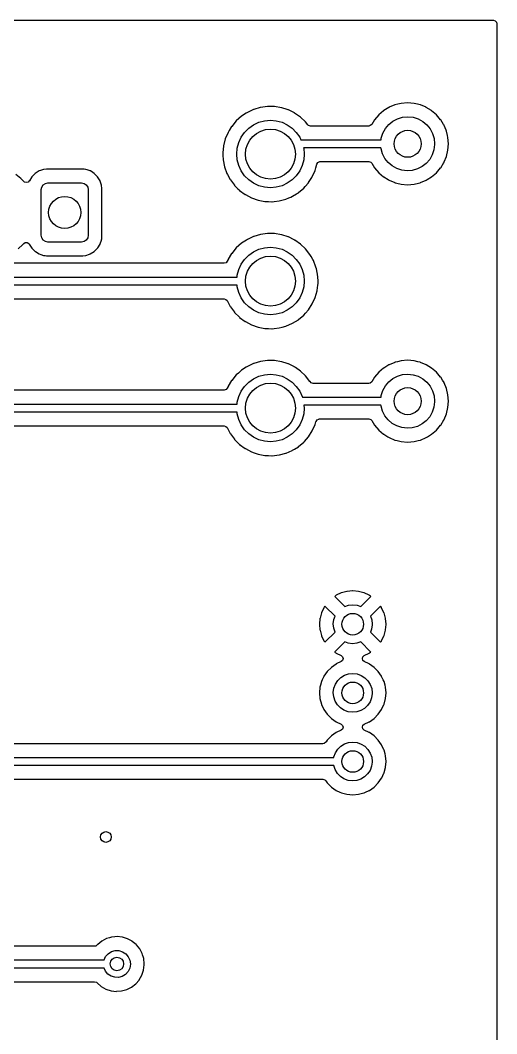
# Model space of a CAD drawing. Extents: x 51 to 243, y -135 to -54.
# Drawn here: x 225.68 to 243.33, y -91.36 to -53.85 of the extents above; entities that cross this region are included whole.
import ezdxf

# ---------------------------------------------------------------- set-up
doc = ezdxf.new("R2010")
doc.units = 0
doc.layers.add('BLACK', color=7, linetype='CONTINUOUS')

msp = doc.modelspace()

# ---------------------------------------------------------------- linework, layer by layer
at = {"layer": 'BLACK', "linetype": 'CONTINUOUS'}
for p, q in [((51.4345, -53.8485), (243.206, -53.8485)), ((243.206, -53.8485), (243.274, -53.8685)), ((243.274, -53.8685), (243.32, -53.9222)), ((243.32, -53.9222), (243.331, -53.9745)), ((243.331, -53.9745), (243.331, -135.255)), ((239.558, -56.9828), (239.348, -57.0699)), ((239.562, -56.9809), (239.558, -56.9828)), ((239.558, -56.9828), (239.558, -56.9828)), ((239.666, -56.9561), (239.562, -56.9809)), ((239.788, -56.9266), (239.666, -56.9561)), ((239.793, -56.9255), (239.788, -56.9266)), ((239.788, -56.9266), (239.788, -56.9266)), ((240.03, -56.9068), (239.793, -56.9255)), ((240.267, -56.9255), (240.03, -56.9068)), ((240.272, -56.9266), (240.267, -56.9255)), ((240.394, -56.9561), (240.272, -56.9266)), ((240.272, -56.9266), (240.272, -56.9266)), ((240.498, -56.9809), (240.394, -56.9561)), ((240.502, -56.9828), (240.498, -56.9809)), ((240.712, -57.0699), (240.502, -56.9828)), ((240.502, -56.9828), (240.502, -56.9828)), ((234.056, -57.2832), (233.88, -57.3984)), ((234.095, -57.2577), (234.056, -57.2832)), ((234.292, -57.167), (234.095, -57.2577)), ((234.328, -57.1502), (234.292, -57.167)), ((234.332, -57.1482), (234.328, -57.1502)), ((234.328, -57.1502), (234.328, -57.1502)), ((234.569, -57.0794), (234.332, -57.1482)), ((234.579, -57.0764), (234.569, -57.0794)), ((234.583, -57.0751), (234.579, -57.0764)), ((234.579, -57.0764), (234.579, -57.0764)), ((234.842, -57.0399), (234.583, -57.0751)), ((234.847, -57.0399), (234.842, -57.0399)), ((234.99, -57.0418), (234.847, -57.0399)), ((234.847, -57.0399), (234.847, -57.0399)), ((235.104, -57.0433), (234.99, -57.0418)), ((235.362, -57.0853), (235.104, -57.0433)), ((235.366, -57.0867), (235.362, -57.0853)), ((235.564, -57.1502), (235.366, -57.0867)), ((235.611, -57.165), (235.564, -57.1502)), ((235.615, -57.167), (235.611, -57.165)), ((235.841, -57.2785), (235.615, -57.167)), ((235.615, -57.167), (235.615, -57.167)), ((235.845, -57.2806), (235.841, -57.2785)), ((236.06, -57.4296), (235.845, -57.2806)), ((238.96, -57.35), (238.806, -57.5306)), ((239.141, -57.1958), (238.96, -57.35)), ((239.145, -57.1932), (239.141, -57.1958)), ((239.339, -57.0743), (239.145, -57.1932)), ((239.145, -57.1932), (239.145, -57.1932)), ((239.343, -57.0718), (239.339, -57.0743)), ((239.348, -57.0699), (239.343, -57.0718)), ((239.348, -57.0699), (239.348, -57.0699)), ((240.717, -57.0718), (240.712, -57.0699)), ((240.712, -57.0699), (240.712, -57.0699)), ((240.721, -57.0743), (240.717, -57.0718)), ((240.915, -57.1932), (240.721, -57.0743)), ((240.919, -57.1958), (240.915, -57.1932)), ((240.915, -57.1932), (240.915, -57.1932)), ((241.1, -57.35), (240.919, -57.1958)), ((241.254, -57.5306), (241.1, -57.35)), ((233.681, -57.575), (233.514, -57.776)), ((233.876, -57.401), (233.681, -57.575)), ((233.88, -57.3984), (233.876, -57.401)), ((233.88, -57.3984), (233.88, -57.3984)), ((234.147, -57.8424), (234.325, -57.7175)), ((234.325, -57.7175), (234.522, -57.6254)), ((234.522, -57.6254), (234.733, -57.569)), ((234.733, -57.569), (234.95, -57.55)), ((234.95, -57.55), (235.167, -57.569)), ((235.167, -57.569), (235.378, -57.6254)), ((235.378, -57.6254), (235.575, -57.7175)), ((235.575, -57.7175), (235.753, -57.8424)), ((236.25, -57.6086), (236.06, -57.4296)), ((236.253, -57.6123), (236.25, -57.6086)), ((236.333, -57.7135), (236.253, -57.6123)), ((236.253, -57.6123), (236.253, -57.6123)), ((236.364, -57.7415), (236.333, -57.7135)), ((236.432, -57.7615), (236.364, -57.7415)), ((238.649, -57.749), (238.594, -57.7615)), ((238.701, -57.7013), (238.649, -57.749)), ((238.803, -57.5348), (238.701, -57.7013)), ((238.806, -57.5306), (238.803, -57.5348)), ((238.803, -57.5348), (238.803, -57.5348)), ((239.205, -57.855), (239.33, -57.7055)), ((239.33, -57.7055), (239.482, -57.5832)), ((239.482, -57.5832), (239.655, -57.4928)), ((239.655, -57.4928), (239.843, -57.4377)), ((239.843, -57.4377), (240.037, -57.42)), ((240.037, -57.42), (240.231, -57.4404)), ((240.231, -57.4404), (240.418, -57.4981)), ((240.418, -57.4981), (240.589, -57.591)), ((240.589, -57.591), (240.74, -57.7154)), ((240.74, -57.7154), (240.863, -57.8666)), ((241.257, -57.5348), (241.254, -57.5306)), ((241.359, -57.7012), (241.257, -57.5348)), ((241.257, -57.5348), (241.257, -57.5348)), ((241.378, -57.733), (241.359, -57.7012)), ((241.38, -57.7376), (241.378, -57.733)), ((241.454, -57.9157), (241.38, -57.7376)), ((241.38, -57.7376), (241.38, -57.7376)), ((233.379, -57.9994), (233.278, -58.2405)), ((233.422, -57.9277), (233.379, -57.9994)), ((233.512, -57.78), (233.422, -57.9277)), ((233.514, -57.776), (233.512, -57.78)), ((233.867, -58.175), (233.992, -57.9965)), ((233.992, -57.9965), (234.147, -57.8424)), ((235.753, -57.8424), (235.908, -57.9965)), ((235.908, -57.9965), (236.033, -58.175)), ((238.594, -57.7615), (236.432, -57.7615)), ((239.052, -58.2121), (239.111, -58.0261)), ((239.111, -58.0261), (239.205, -57.855)), ((240.863, -57.8666), (240.955, -58.0389)), ((240.955, -58.0389), (241.011, -58.2258)), ((241.469, -57.9524), (241.454, -57.9157)), ((241.47, -57.9572), (241.469, -57.9524)), ((241.507, -58.1096), (241.47, -57.9572)), ((241.525, -58.1833), (241.507, -58.1096)), ((233.213, -58.4938), (233.187, -58.7538)), ((233.278, -58.2405), (233.213, -58.4938)), ((233.719, -58.5829), (233.775, -58.3725)), ((233.775, -58.3725), (233.867, -58.175)), ((236.033, -58.175), (236.077, -58.27)), ((236.077, -58.27), (239.045, -58.27)), ((239.045, -58.27), (239.052, -58.2121)), ((241.03, -58.4479), (241.005, -58.6415)), ((241.011, -58.2258), (241.03, -58.42)), ((241.03, -58.42), (241.03, -58.4479)), ((241.543, -58.42), (241.525, -58.1833)), ((241.525, -58.6567), (241.543, -58.42)), ((233.187, -58.7538), (233.187, -58.7585)), ((233.187, -58.7585), (233.191, -58.8349)), ((233.187, -58.7585), (233.187, -58.7585)), ((233.191, -58.8349), (233.2, -59.0149)), ((233.7, -58.8), (233.719, -58.5829)), ((233.719, -59.0171), (233.7, -58.8)), ((239.044, -58.57), (236.178, -58.57)), ((236.178, -58.57), (236.181, -58.5829)), ((236.181, -58.5829), (236.2, -58.8)), ((236.2, -58.8), (236.181, -59.0171)), ((239.046, -58.6005), (239.044, -58.57)), ((239.1, -58.7881), (239.046, -58.6005)), ((239.189, -58.9617), (239.1, -58.7881)), ((240.944, -58.8267), (240.847, -58.9964)), ((241.005, -58.6415), (240.944, -58.8267)), ((241.469, -58.8876), (241.525, -58.6567)), ((233.2, -59.0149), (233.251, -59.2713)), ((233.775, -59.2275), (233.719, -59.0171)), ((233.867, -59.425), (233.775, -59.2275)), ((236.125, -59.2275), (236.033, -59.425)), ((236.181, -59.0171), (236.125, -59.2275)), ((236.634, -59.3094), (236.673, -59.1703)), ((236.673, -59.1703), (236.71, -59.1102)), ((236.71, -59.1102), (236.775, -59.08)), ((236.775, -59.08), (236.794, -59.0785)), ((236.794, -59.0785), (238.594, -59.0785)), ((238.594, -59.0785), (238.662, -59.0985)), ((238.662, -59.0985), (238.701, -59.1387)), ((238.701, -59.1387), (238.803, -59.3052)), ((239.311, -59.1147), (239.189, -58.9617)), ((239.459, -59.2411), (239.311, -59.1147)), ((239.63, -59.3364), (239.459, -59.2411)), ((240.72, -59.1442), (240.566, -59.2643)), ((240.847, -58.9964), (240.72, -59.1442)), ((241.257, -59.3052), (241.376, -59.1112)), ((241.376, -59.1112), (241.378, -59.107)), ((241.378, -59.107), (241.387, -59.0868)), ((241.387, -59.0868), (241.467, -58.8922)), ((241.467, -58.8922), (241.469, -58.8876)), ((241.467, -58.8922), (241.467, -58.8922)), ((225.707, -59.6988), (225.519, -59.5592)), ((226.236, -59.5165), (226.111, -59.6417)), ((226.386, -59.4234), (226.236, -59.5165)), ((226.43, -59.4088), (226.386, -59.4234)), ((226.547, -59.3697), (226.43, -59.4088)), ((226.554, -59.3675), (226.547, -59.3697)), ((226.547, -59.3697), (226.547, -59.3697)), ((226.561, -59.3668), (226.554, -59.3675)), ((226.656, -59.3568), (226.561, -59.3668)), ((226.561, -59.3668), (226.561, -59.3668)), ((226.66, -59.3565), (226.656, -59.3568)), ((226.656, -59.3568), (226.656, -59.3568)), ((228, -59.3565), (226.66, -59.3565)), ((228.05, -59.3616), (228, -59.3565)), ((228.098, -59.3665), (228.05, -59.3616)), ((228.105, -59.3672), (228.098, -59.3665)), ((228.098, -59.3665), (228.098, -59.3665)), ((228.111, -59.3694), (228.105, -59.3672)), ((228.166, -59.3875), (228.111, -59.3694)), ((228.111, -59.3694), (228.111, -59.3694)), ((228.273, -59.4229), (228.166, -59.3875)), ((228.279, -59.4267), (228.273, -59.4229)), ((228.375, -59.4862), (228.279, -59.4267)), ((228.279, -59.4267), (228.279, -59.4267)), ((228.423, -59.5157), (228.375, -59.4862)), ((228.548, -59.6407), (228.423, -59.5157)), ((233.251, -59.2713), (233.339, -59.5173)), ((233.339, -59.5173), (233.36, -59.5568)), ((233.36, -59.5568), (233.456, -59.7355)), ((233.992, -59.6035), (233.867, -59.425)), ((234.147, -59.7576), (233.992, -59.6035)), ((235.908, -59.6035), (235.753, -59.7576)), ((236.033, -59.425), (235.908, -59.6035)), ((236.5, -59.6414), (236.607, -59.4031)), ((236.607, -59.4031), (236.634, -59.3094)), ((238.803, -59.3052), (238.803, -59.3052)), ((238.803, -59.3052), (238.806, -59.3094)), ((238.806, -59.3094), (238.96, -59.49)), ((238.96, -59.49), (239.141, -59.6442)), ((239.815, -59.3967), (239.63, -59.3364)), ((240.009, -59.4198), (239.815, -59.3967)), ((240.204, -59.4048), (240.009, -59.4198)), ((240.392, -59.3523), (240.204, -59.4048)), ((240.566, -59.2643), (240.392, -59.3523)), ((240.919, -59.6442), (241.1, -59.49)), ((241.1, -59.49), (241.254, -59.3094)), ((241.254, -59.3094), (241.257, -59.3052)), ((241.257, -59.3052), (241.257, -59.3052)), ((225.71, -59.7027), (225.707, -59.6988)), ((225.818, -59.8157), (225.71, -59.7027)), ((225.71, -59.7027), (225.71, -59.7027)), ((225.84, -59.8342), (225.818, -59.8157)), ((225.908, -59.8548), (225.84, -59.8342)), ((225.977, -59.8353), (225.908, -59.8548)), ((226.016, -59.7909), (225.977, -59.8353)), ((226.018, -59.7923), (226.016, -59.7909)), ((226.021, -59.7873), (226.018, -59.7923)), ((226.107, -59.6479), (226.021, -59.7873)), ((226.111, -59.6417), (226.107, -59.6479)), ((226.107, -59.6479), (226.107, -59.6479)), ((226.479, -60.0193), (226.533, -59.9382)), ((226.533, -59.9382), (226.614, -59.884)), ((226.614, -59.884), (226.71, -59.865)), ((226.71, -59.865), (227.95, -59.865)), ((227.95, -59.865), (228.046, -59.884)), ((228.046, -59.884), (228.127, -59.9382)), ((228.127, -59.9382), (228.181, -60.0193)), ((228.642, -59.7911), (228.548, -59.6407)), ((228.644, -59.798), (228.642, -59.7911)), ((228.694, -59.9473), (228.644, -59.798)), ((228.698, -59.9588), (228.694, -59.9473)), ((228.698, -59.9657), (228.698, -59.9588)), ((228.708, -60.0613), (228.698, -59.9657)), ((228.698, -59.9657), (228.698, -59.9657)), ((233.456, -59.7355), (233.463, -59.7475)), ((233.463, -59.7475), (233.466, -59.7512)), ((233.466, -59.7512), (233.466, -59.7512)), ((233.466, -59.7512), (233.616, -59.9532)), ((233.616, -59.9532), (233.616, -59.9532)), ((233.616, -59.9532), (233.619, -59.9569)), ((233.619, -59.9569), (233.622, -59.9602)), ((233.622, -59.9602), (233.622, -59.9602)), ((233.622, -59.9602), (233.745, -60.0822)), ((234.325, -59.8825), (234.147, -59.7576)), ((234.522, -59.9746), (234.325, -59.8825)), ((234.733, -60.031), (234.522, -59.9746)), ((235.378, -59.9746), (235.167, -60.031)), ((235.575, -59.8825), (235.378, -59.9746)), ((235.753, -59.7576), (235.575, -59.8825)), ((236.186, -60.0578), (236.236, -60.0012)), ((236.236, -60.0012), (236.355, -59.8648)), ((236.355, -59.8648), (236.358, -59.8613)), ((236.355, -59.8648), (236.355, -59.8648)), ((236.358, -59.8613), (236.362, -59.8553)), ((236.362, -59.8553), (236.483, -59.6679)), ((236.483, -59.6679), (236.5, -59.6414)), ((239.141, -59.6442), (239.145, -59.6468)), ((239.145, -59.6468), (239.145, -59.6468)), ((239.145, -59.6468), (239.309, -59.7475)), ((239.309, -59.7475), (239.343, -59.7682)), ((239.343, -59.7682), (239.348, -59.7701)), ((239.348, -59.7701), (239.348, -59.7701)), ((239.348, -59.7701), (239.558, -59.8572)), ((239.558, -59.8572), (239.562, -59.8591)), ((239.562, -59.8591), (239.628, -59.8748)), ((239.628, -59.8748), (239.788, -59.9134)), ((239.788, -59.9134), (239.788, -59.9134)), ((239.788, -59.9134), (239.793, -59.9145)), ((239.793, -59.9145), (240.03, -59.9332)), ((240.03, -59.9332), (240.267, -59.9145)), ((240.267, -59.9145), (240.272, -59.9134)), ((240.272, -59.9134), (240.432, -59.8748)), ((240.272, -59.9134), (240.272, -59.9134)), ((240.432, -59.8748), (240.498, -59.8591)), ((240.498, -59.8591), (240.502, -59.8572)), ((240.502, -59.8572), (240.712, -59.7701)), ((240.712, -59.7701), (240.717, -59.7682)), ((240.712, -59.7701), (240.712, -59.7701)), ((240.717, -59.7682), (240.751, -59.7475)), ((240.751, -59.7475), (240.915, -59.6468)), ((240.915, -59.6468), (240.919, -59.6442)), ((240.915, -59.6468), (240.915, -59.6468)), ((226.46, -60.115), (226.479, -60.0193)), ((226.46, -61.805), (226.46, -60.115)), ((228.181, -60.0193), (228.2, -60.115)), ((228.2, -60.115), (228.2, -61.805)), ((228.708, -60.0646), (228.708, -60.0613)), ((228.708, -61.8554), (228.708, -60.0646)), ((233.745, -60.0822), (233.805, -60.1409)), ((233.805, -60.1409), (233.809, -60.1437)), ((233.809, -60.1437), (233.809, -60.1437)), ((233.809, -60.1437), (234.012, -60.2927)), ((234.012, -60.2927), (234.016, -60.2955)), ((234.016, -60.2955), (234.02, -60.2977)), ((234.02, -60.2977), (234.02, -60.2977)), ((234.02, -60.2977), (234.243, -60.415)), ((234.95, -60.05), (234.733, -60.031)), ((235.167, -60.031), (234.95, -60.05)), ((235.705, -60.3897), (235.764, -60.3642)), ((235.764, -60.3642), (235.911, -60.2737)), ((235.911, -60.2737), (235.983, -60.2291)), ((235.983, -60.2291), (235.987, -60.2266)), ((235.983, -60.2291), (235.983, -60.2291)), ((235.987, -60.2266), (235.99, -60.2236)), ((235.99, -60.2236), (236.182, -60.0608)), ((235.99, -60.2236), (235.99, -60.2236)), ((236.182, -60.0608), (236.186, -60.0578)), ((236.182, -60.0608), (236.182, -60.0608)), ((234.243, -60.415), (234.243, -60.415)), ((234.243, -60.415), (234.247, -60.4172)), ((234.247, -60.4172), (234.494, -60.5033)), ((234.494, -60.5033), (234.498, -60.5042)), ((234.498, -60.5042), (234.746, -60.5512)), ((234.746, -60.5512), (234.746, -60.5512)), ((234.746, -60.5512), (234.75, -60.5521)), ((234.75, -60.5521), (234.881, -60.5572)), ((234.881, -60.5572), (235.007, -60.5622)), ((235.007, -60.5622), (235.007, -60.5622)), ((235.007, -60.5622), (235.012, -60.5624)), ((235.012, -60.5624), (235.091, -60.5537)), ((235.091, -60.5537), (235.267, -60.5344)), ((235.267, -60.5344), (235.271, -60.5339)), ((235.267, -60.5344), (235.267, -60.5344)), ((235.271, -60.5339), (235.276, -60.5327)), ((235.276, -60.5327), (235.52, -60.4685)), ((235.52, -60.4685), (235.524, -60.4674)), ((235.52, -60.4685), (235.52, -60.4685)), ((235.524, -60.4674), (235.628, -60.4225)), ((235.628, -60.4225), (235.705, -60.3897)), ((226.479, -61.9007), (226.46, -61.805)), ((228.2, -61.805), (228.181, -61.9007)), ((228.699, -61.9515), (228.707, -61.8722)), ((228.707, -61.8722), (228.708, -61.8554)), ((234.292, -61.867), (234.095, -61.9577)), ((234.328, -61.8502), (234.292, -61.867)), ((234.332, -61.8482), (234.328, -61.8502)), ((234.328, -61.8502), (234.328, -61.8502)), ((234.583, -61.7751), (234.332, -61.8482)), ((234.842, -61.7399), (234.583, -61.7751)), ((234.847, -61.7399), (234.842, -61.7399)), ((234.99, -61.7418), (234.847, -61.7399)), ((234.847, -61.7399), (234.847, -61.7399)), ((235.104, -61.7433), (234.99, -61.7418)), ((235.362, -61.7853), (235.104, -61.7433)), ((235.366, -61.7867), (235.362, -61.7853)), ((235.601, -61.862), (235.366, -61.7867)), ((235.611, -61.865), (235.601, -61.862)), ((235.615, -61.867), (235.611, -61.865)), ((235.83, -61.973), (235.615, -61.867)), ((235.615, -61.867), (235.615, -61.867)), ((225.605, -62.3028), (225.782, -62.1495)), ((225.782, -62.1495), (225.812, -62.1122)), ((225.812, -62.1122), (225.871, -62.0722)), ((225.871, -62.0722), (225.942, -62.0703)), ((225.942, -62.0703), (226.003, -62.107)), ((226.003, -62.107), (226.018, -62.1294)), ((226.018, -62.1294), (226.018, -62.1289)), ((226.018, -62.1289), (226.112, -62.2793)), ((226.533, -61.9818), (226.479, -61.9007)), ((226.614, -62.036), (226.533, -61.9818)), ((226.71, -62.055), (226.614, -62.036)), ((227.95, -62.055), (226.71, -62.055)), ((228.046, -62.036), (227.95, -62.055)), ((228.127, -61.9818), (228.046, -62.036)), ((228.181, -61.9007), (228.127, -61.9818)), ((228.553, -62.2719), (228.638, -62.134)), ((228.638, -62.134), (228.642, -62.1277)), ((228.638, -62.134), (228.638, -62.134)), ((228.642, -62.1277), (228.689, -61.9854)), ((228.689, -61.9854), (228.696, -61.9664)), ((228.696, -61.9664), (228.698, -61.9599)), ((228.696, -61.9664), (228.696, -61.9664)), ((228.698, -61.9599), (228.699, -61.9515)), ((233.876, -62.101), (233.681, -62.275)), ((233.88, -62.0984), (233.876, -62.101)), ((234.059, -61.9812), (233.88, -62.0984)), ((233.88, -62.0984), (233.88, -62.0984)), ((234.095, -61.9577), (234.059, -61.9812)), ((234.733, -62.269), (234.95, -62.25)), ((234.95, -62.25), (235.167, -62.269)), ((235.845, -61.9806), (235.83, -61.973)), ((235.849, -61.9832), (235.845, -61.9806)), ((235.857, -61.9886), (235.849, -61.9832)), ((235.849, -61.9832), (235.849, -61.9832)), ((236.06, -62.1296), (235.857, -61.9886)), ((236.25, -62.3086), (236.06, -62.1296)), ((226.112, -62.2793), (226.117, -62.2845)), ((226.117, -62.2845), (226.151, -62.3189)), ((226.151, -62.3189), (226.237, -62.4043)), ((226.237, -62.4043), (226.243, -62.4081)), ((226.243, -62.4081), (226.243, -62.4081)), ((226.243, -62.4081), (226.38, -62.4927)), ((226.38, -62.4927), (226.387, -62.4971)), ((226.387, -62.4971), (226.45, -62.518)), ((226.45, -62.518), (226.549, -62.5506)), ((226.549, -62.5506), (226.549, -62.5506)), ((226.549, -62.5506), (226.555, -62.5528)), ((226.555, -62.5528), (226.562, -62.5535)), ((226.562, -62.5535), (226.562, -62.5535)), ((226.562, -62.5535), (226.605, -62.5579)), ((226.605, -62.5579), (226.66, -62.5635)), ((226.66, -62.5635), (228, -62.5635)), ((228, -62.5635), (228.004, -62.5632)), ((228.004, -62.5632), (228.099, -62.5532)), ((228.004, -62.5632), (228.004, -62.5632)), ((228.099, -62.5532), (228.106, -62.5525)), ((228.099, -62.5532), (228.099, -62.5532)), ((228.106, -62.5525), (228.113, -62.5503)), ((228.113, -62.5503), (228.245, -62.5063)), ((228.113, -62.5503), (228.113, -62.5503)), ((228.245, -62.5063), (228.274, -62.4965)), ((228.274, -62.4965), (228.424, -62.4035)), ((228.424, -62.4035), (228.549, -62.2783)), ((228.549, -62.2783), (228.553, -62.2719)), ((233.512, -62.48), (233.382, -62.6934)), ((233.514, -62.476), (233.512, -62.48)), ((233.681, -62.275), (233.514, -62.476)), ((233.992, -62.6965), (234.147, -62.5424)), ((234.147, -62.5424), (234.325, -62.4175)), ((234.325, -62.4175), (234.522, -62.3254)), ((234.522, -62.3254), (234.733, -62.269)), ((235.167, -62.269), (235.378, -62.3254)), ((235.378, -62.3254), (235.575, -62.4175)), ((235.575, -62.4175), (235.753, -62.5424)), ((235.753, -62.5424), (235.908, -62.6965)), ((236.412, -62.5139), (236.25, -62.3086)), ((236.453, -62.5862), (236.412, -62.5139)), ((236.517, -62.6973), (236.453, -62.5862)), ((233.235, -62.8415), (219.284, -62.8415)), ((233.307, -62.8193), (233.235, -62.8415)), ((233.352, -62.7642), (233.307, -62.8193)), ((233.379, -62.6994), (233.352, -62.7642)), ((233.382, -62.6934), (233.379, -62.6994)), ((233.775, -63.0725), (233.867, -62.875)), ((233.867, -62.875), (233.992, -62.6965)), ((235.908, -62.6965), (236.033, -62.875)), ((236.033, -62.875), (236.125, -63.0725)), ((236.542, -62.7408), (236.517, -62.6973)), ((236.543, -62.7452), (236.542, -62.7408)), ((236.635, -62.9801), (236.543, -62.7452)), ((236.543, -62.7452), (236.543, -62.7452)), ((236.636, -62.9844), (236.635, -62.9801)), ((236.651, -63.0484), (236.636, -62.9844)), ((219.202, -63.35), (233.713, -63.35)), ((233.713, -63.35), (233.719, -63.2829)), ((233.719, -63.2829), (233.775, -63.0725)), ((236.125, -63.0725), (236.181, -63.2829)), ((236.181, -63.2829), (236.2, -63.5)), ((236.68, -63.1778), (236.651, -63.0484)), ((236.694, -63.2393), (236.68, -63.1778)), ((236.694, -63.244), (236.694, -63.2393)), ((236.712, -63.4845), (236.694, -63.244)), ((236.694, -63.244), (236.694, -63.244)), ((233.713, -63.65), (219.264, -63.65)), ((233.719, -63.7171), (233.713, -63.65)), ((233.775, -63.9275), (233.719, -63.7171)), ((236.181, -63.7171), (236.125, -63.9275)), ((236.2, -63.5), (236.181, -63.7171)), ((236.678, -63.8516), (236.703, -63.6569)), ((236.703, -63.6569), (236.711, -63.5954)), ((236.711, -63.5923), (236.713, -63.5)), ((236.711, -63.5954), (236.711, -63.5923)), ((236.711, -63.5954), (236.711, -63.5954)), ((236.713, -63.5), (236.712, -63.4845)), ((233.867, -64.125), (233.775, -63.9275)), ((233.992, -64.3035), (233.867, -64.125)), ((236.033, -64.125), (235.908, -64.3035)), ((236.125, -63.9275), (236.033, -64.125)), ((236.5, -64.3414), (236.607, -64.1031)), ((236.607, -64.1031), (236.64, -63.987)), ((236.64, -63.987), (236.677, -63.8561)), ((236.677, -63.8561), (236.678, -63.8516)), ((236.677, -63.8561), (236.677, -63.8561)), ((219.527, -64.1585), (233.232, -64.1585)), ((233.232, -64.1585), (233.3, -64.1785)), ((233.3, -64.1785), (233.343, -64.2249)), ((233.343, -64.2249), (233.406, -64.3414)), ((233.406, -64.3414), (233.463, -64.4475)), ((233.463, -64.4475), (233.466, -64.4512)), ((233.466, -64.4512), (233.466, -64.4512)), ((233.466, -64.4512), (233.616, -64.6532)), ((234.147, -64.4576), (233.992, -64.3035)), ((234.325, -64.5825), (234.147, -64.4576)), ((235.753, -64.4576), (235.575, -64.5825)), ((235.908, -64.3035), (235.753, -64.4576)), ((236.358, -64.5613), (236.5, -64.3414)), ((233.616, -64.6532), (233.616, -64.6532)), ((233.616, -64.6532), (233.619, -64.6569)), ((233.619, -64.6569), (233.622, -64.6602)), ((233.622, -64.6602), (233.622, -64.6602)), ((233.622, -64.6602), (233.801, -64.8374)), ((233.801, -64.8374), (233.805, -64.8409)), ((233.805, -64.8409), (233.809, -64.8437)), ((233.809, -64.8437), (233.809, -64.8437)), ((233.809, -64.8437), (234.012, -64.9927)), ((234.522, -64.6746), (234.325, -64.5825)), ((234.733, -64.731), (234.522, -64.6746)), ((234.95, -64.75), (234.733, -64.731)), ((235.167, -64.731), (234.95, -64.75)), ((235.378, -64.6746), (235.167, -64.731)), ((235.575, -64.5825), (235.378, -64.6746)), ((235.99, -64.9236), (236.182, -64.7608)), ((236.182, -64.7608), (236.186, -64.7578)), ((236.182, -64.7608), (236.182, -64.7608)), ((236.186, -64.7578), (236.245, -64.691)), ((236.245, -64.691), (236.355, -64.5648)), ((236.355, -64.5648), (236.358, -64.5613)), ((236.355, -64.5648), (236.355, -64.5648)), ((234.012, -64.9927), (234.016, -64.9955)), ((234.016, -64.9955), (234.02, -64.9977)), ((234.02, -64.9977), (234.02, -64.9977)), ((234.02, -64.9977), (234.243, -65.115)), ((234.243, -65.115), (234.243, -65.115)), ((234.243, -65.115), (234.247, -65.1172)), ((234.247, -65.1172), (234.494, -65.2033)), ((234.494, -65.2033), (234.498, -65.2042)), ((234.498, -65.2042), (234.746, -65.2512)), ((234.746, -65.2512), (234.746, -65.2512)), ((234.746, -65.2512), (234.75, -65.2521)), ((234.75, -65.2521), (234.881, -65.2572)), ((234.881, -65.2572), (235.007, -65.2622)), ((235.012, -65.2624), (235.091, -65.2537)), ((235.091, -65.2537), (235.267, -65.2344)), ((235.267, -65.2344), (235.271, -65.2339)), ((235.267, -65.2344), (235.267, -65.2344)), ((235.271, -65.2339), (235.384, -65.2042)), ((235.384, -65.2042), (235.52, -65.1685)), ((235.52, -65.1685), (235.524, -65.1674)), ((235.52, -65.1685), (235.52, -65.1685)), ((235.524, -65.1674), (235.764, -65.0642)), ((235.764, -65.0642), (235.771, -65.0598)), ((235.771, -65.0598), (235.983, -64.9291)), ((235.983, -64.9291), (235.987, -64.9266)), ((235.983, -64.9291), (235.983, -64.9291)), ((235.987, -64.9266), (235.99, -64.9236)), ((235.99, -64.9236), (235.99, -64.9236)), ((235.007, -65.2622), (235.007, -65.2622)), ((235.007, -65.2622), (235.012, -65.2624)), ((234.056, -66.6832), (233.88, -66.7984)), ((234.095, -66.6577), (234.056, -66.6832)), ((234.292, -66.567), (234.095, -66.6577)), ((234.328, -66.5502), (234.292, -66.567)), ((234.332, -66.5482), (234.328, -66.5502)), ((234.328, -66.5502), (234.328, -66.5502)), ((234.583, -66.4751), (234.332, -66.5482)), ((234.842, -66.4399), (234.583, -66.4751)), ((234.847, -66.4399), (234.842, -66.4399)), ((234.99, -66.4418), (234.847, -66.4399)), ((234.847, -66.4399), (234.847, -66.4399)), ((235.104, -66.4433), (234.99, -66.4418)), ((235.362, -66.4853), (235.104, -66.4433)), ((235.366, -66.4867), (235.362, -66.4853)), ((235.564, -66.5502), (235.366, -66.4867)), ((235.611, -66.565), (235.564, -66.5502)), ((235.615, -66.567), (235.611, -66.565)), ((235.841, -66.6785), (235.615, -66.567)), ((235.615, -66.567), (235.615, -66.567)), ((235.845, -66.6806), (235.841, -66.6785)), ((235.849, -66.6832), (235.845, -66.6806)), ((235.879, -66.7042), (235.849, -66.6832)), ((235.849, -66.6832), (235.849, -66.6832)), ((236.06, -66.8296), (235.879, -66.7042)), ((239.141, -66.7208), (238.96, -66.875)), ((239.145, -66.7182), (239.141, -66.7208)), ((239.339, -66.5993), (239.145, -66.7182)), ((239.145, -66.7182), (239.145, -66.7182)), ((239.343, -66.5968), (239.339, -66.5993)), ((239.348, -66.5949), (239.343, -66.5968)), ((239.558, -66.5078), (239.348, -66.5949)), ((239.348, -66.5949), (239.348, -66.5949)), ((239.562, -66.5059), (239.558, -66.5078)), ((239.558, -66.5078), (239.558, -66.5078)), ((239.651, -66.4845), (239.562, -66.5059)), ((239.788, -66.4516), (239.651, -66.4845)), ((239.793, -66.4505), (239.788, -66.4516)), ((239.788, -66.4516), (239.788, -66.4516)), ((240.03, -66.4318), (239.793, -66.4505)), ((240.267, -66.4505), (240.03, -66.4318)), ((240.272, -66.4516), (240.267, -66.4505)), ((240.409, -66.4845), (240.272, -66.4516)), ((240.272, -66.4516), (240.272, -66.4516)), ((240.498, -66.5059), (240.409, -66.4845)), ((240.502, -66.5078), (240.498, -66.5059)), ((240.712, -66.5949), (240.502, -66.5078)), ((240.502, -66.5078), (240.502, -66.5078)), ((240.717, -66.5968), (240.712, -66.5949)), ((240.712, -66.5949), (240.712, -66.5949)), ((240.721, -66.5993), (240.717, -66.5968)), ((240.915, -66.7182), (240.721, -66.5993)), ((240.919, -66.7208), (240.915, -66.7182)), ((240.915, -66.7182), (240.915, -66.7182)), ((241.1, -66.875), (240.919, -66.7208)), ((233.681, -66.975), (233.514, -67.176)), ((233.686, -66.9708), (233.681, -66.975)), ((233.763, -66.9026), (233.686, -66.9708)), ((233.876, -66.801), (233.763, -66.9026)), ((233.88, -66.7984), (233.876, -66.801)), ((233.88, -66.7984), (233.88, -66.7984)), ((234.147, -67.2424), (234.325, -67.1175)), ((234.325, -67.1175), (234.522, -67.0254)), ((234.522, -67.0254), (234.733, -66.969)), ((234.733, -66.969), (234.95, -66.95)), ((234.95, -66.95), (235.167, -66.969)), ((235.167, -66.969), (235.378, -67.0254)), ((235.378, -67.0254), (235.575, -67.1175)), ((235.575, -67.1175), (235.753, -67.2424)), ((236.25, -67.0086), (236.06, -66.8296)), ((236.412, -67.2139), (236.25, -67.0086)), ((238.803, -67.0598), (238.701, -67.2263)), ((238.806, -67.0556), (238.803, -67.0598)), ((238.803, -67.0598), (238.803, -67.0598)), ((238.96, -66.875), (238.806, -67.0556)), ((239.33, -67.2305), (239.482, -67.1082)), ((239.482, -67.1082), (239.655, -67.0178)), ((239.655, -67.0178), (239.843, -66.9627)), ((239.843, -66.9627), (240.037, -66.945)), ((240.037, -66.945), (240.231, -66.9654)), ((240.231, -66.9654), (240.418, -67.0231)), ((240.418, -67.0231), (240.589, -67.116)), ((240.589, -67.116), (240.74, -67.2404)), ((241.254, -67.0556), (241.1, -66.875)), ((241.257, -67.0598), (241.254, -67.0556)), ((241.326, -67.1724), (241.257, -67.0598)), ((241.257, -67.0598), (241.257, -67.0598)), ((233.352, -67.4642), (233.307, -67.5193)), ((233.379, -67.3994), (233.352, -67.4642)), ((233.384, -67.3901), (233.379, -67.3994)), ((233.512, -67.18), (233.384, -67.3901)), ((233.514, -67.176), (233.512, -67.18)), ((233.867, -67.575), (233.992, -67.3965)), ((233.992, -67.3965), (234.147, -67.2424)), ((235.753, -67.2424), (235.908, -67.3965)), ((235.908, -67.3965), (236.033, -67.575)), ((236.414, -67.218), (236.412, -67.2139)), ((236.417, -67.223), (236.414, -67.218)), ((236.414, -67.218), (236.414, -67.218)), ((236.458, -67.2665), (236.417, -67.223)), ((236.527, -67.2865), (236.458, -67.2665)), ((238.594, -67.2865), (236.527, -67.2865)), ((238.649, -67.274), (238.594, -67.2865)), ((238.701, -67.2263), (238.649, -67.274)), ((239.111, -67.5511), (239.205, -67.38)), ((239.205, -67.38), (239.33, -67.2305)), ((240.74, -67.2404), (240.863, -67.3916)), ((240.863, -67.3916), (240.955, -67.5639)), ((241.378, -67.258), (241.326, -67.1724)), ((241.38, -67.2626), (241.378, -67.258)), ((241.467, -67.4728), (241.38, -67.2626)), ((241.38, -67.2626), (241.38, -67.2626)), ((241.469, -67.4774), (241.467, -67.4728)), ((241.525, -67.7083), (241.469, -67.4774)), ((233.235, -67.5415), (216.186, -67.5415)), ((233.307, -67.5193), (233.235, -67.5415)), ((233.719, -67.9829), (233.775, -67.7725)), ((233.775, -67.7725), (233.867, -67.575)), ((236.033, -67.575), (236.125, -67.7725)), ((236.125, -67.7725), (236.131, -67.795)), ((236.131, -67.795), (239.045, -67.795)), ((239.045, -67.795), (239.052, -67.7371)), ((239.052, -67.7371), (239.111, -67.5511)), ((240.955, -67.5639), (241.011, -67.7508)), ((241.011, -67.7508), (241.03, -67.945)), ((241.543, -67.945), (241.525, -67.7083)), ((215.772, -68.05), (233.713, -68.05)), ((233.713, -68.05), (233.719, -67.9829)), ((236.2, -68.2), (236.181, -68.4171)), ((239.044, -68.095), (236.191, -68.095)), ((236.191, -68.095), (236.2, -68.2)), ((239.046, -68.1255), (239.044, -68.095)), ((239.1, -68.3131), (239.046, -68.1255)), ((241.005, -68.1665), (240.944, -68.3517)), ((241.03, -67.9729), (241.005, -68.1665)), ((241.03, -67.945), (241.03, -67.9729)), ((241.469, -68.4126), (241.525, -68.1817)), ((241.525, -68.1817), (241.543, -67.945)), ((233.713, -68.35), (215.834, -68.35)), ((233.719, -68.4171), (233.713, -68.35)), ((233.775, -68.6275), (233.719, -68.4171)), ((233.867, -68.825), (233.775, -68.6275)), ((236.125, -68.6275), (236.033, -68.825)), ((236.181, -68.4171), (236.125, -68.6275)), ((236.637, -68.6953), (236.675, -68.6352)), ((236.675, -68.6352), (236.739, -68.605)), ((236.739, -68.605), (236.759, -68.6035)), ((236.759, -68.6035), (238.594, -68.6035)), ((238.594, -68.6035), (238.662, -68.6235)), ((238.662, -68.6235), (238.701, -68.6637)), ((239.189, -68.4867), (239.1, -68.3131)), ((239.311, -68.6397), (239.189, -68.4867)), ((240.847, -68.5214), (240.72, -68.6692)), ((240.944, -68.3517), (240.847, -68.5214)), ((241.257, -68.8302), (241.376, -68.6362)), ((241.376, -68.6362), (241.378, -68.632)), ((241.378, -68.632), (241.382, -68.6241)), ((241.382, -68.6241), (241.467, -68.4172)), ((241.467, -68.4172), (241.469, -68.4126)), ((241.467, -68.4172), (241.467, -68.4172)), ((216.097, -68.8585), (233.232, -68.8585)), ((233.232, -68.8585), (233.3, -68.8785)), ((233.3, -68.8785), (233.343, -68.9249)), ((233.343, -68.9249), (233.446, -69.1169)), ((233.992, -69.0035), (233.867, -68.825)), ((234.147, -69.1576), (233.992, -69.0035)), ((235.908, -69.0035), (235.753, -69.1576)), ((236.033, -68.825), (235.908, -69.0035)), ((236.5, -69.0414), (236.607, -68.8031)), ((236.607, -68.8031), (236.634, -68.7094)), ((236.634, -68.7094), (236.637, -68.6953)), ((238.701, -68.6637), (238.803, -68.8302)), ((238.803, -68.8302), (238.803, -68.8302)), ((238.803, -68.8302), (238.806, -68.8344)), ((238.806, -68.8344), (238.96, -69.015)), ((239.459, -68.7661), (239.311, -68.6397)), ((239.63, -68.8614), (239.459, -68.7661)), ((239.815, -68.9217), (239.63, -68.8614)), ((240.009, -68.9448), (239.815, -68.9217)), ((240.204, -68.9298), (240.009, -68.9448)), ((240.392, -68.8773), (240.204, -68.9298)), ((240.566, -68.7893), (240.392, -68.8773)), ((240.72, -68.6692), (240.566, -68.7893)), ((241.1, -69.015), (241.254, -68.8344)), ((241.254, -68.8344), (241.257, -68.8302)), ((241.257, -68.8302), (241.257, -68.8302)), ((233.446, -69.1169), (233.463, -69.1475)), ((233.463, -69.1475), (233.466, -69.1512)), ((233.466, -69.1512), (233.466, -69.1512)), ((233.466, -69.1512), (233.616, -69.3532)), ((233.616, -69.3532), (233.616, -69.3532)), ((233.616, -69.3532), (233.619, -69.3569)), ((233.619, -69.3569), (233.622, -69.3602)), ((233.622, -69.3602), (233.622, -69.3602)), ((233.622, -69.3602), (233.795, -69.5312)), ((234.325, -69.2825), (234.147, -69.1576)), ((234.522, -69.3746), (234.325, -69.2825)), ((234.733, -69.431), (234.522, -69.3746)), ((235.378, -69.3746), (235.167, -69.431)), ((235.575, -69.2825), (235.378, -69.3746)), ((235.753, -69.1576), (235.575, -69.2825)), ((236.207, -69.4341), (236.355, -69.2648)), ((236.355, -69.2648), (236.358, -69.2613)), ((236.355, -69.2648), (236.355, -69.2648)), ((236.358, -69.2613), (236.5, -69.0414)), ((238.96, -69.015), (239.141, -69.1692)), ((239.141, -69.1692), (239.145, -69.1718)), ((239.145, -69.1718), (239.145, -69.1718)), ((239.145, -69.1718), (239.293, -69.2627)), ((239.293, -69.2627), (239.343, -69.2932)), ((239.343, -69.2932), (239.348, -69.2951)), ((239.348, -69.2951), (239.348, -69.2951)), ((239.348, -69.2951), (239.558, -69.3822)), ((239.558, -69.3822), (239.562, -69.3841)), ((239.562, -69.3841), (239.643, -69.4034)), ((240.417, -69.4034), (240.498, -69.3841)), ((240.498, -69.3841), (240.502, -69.3822)), ((240.502, -69.3822), (240.712, -69.2951)), ((240.712, -69.2951), (240.717, -69.2932)), ((240.712, -69.2951), (240.712, -69.2951)), ((240.717, -69.2932), (240.767, -69.2627)), ((240.767, -69.2627), (240.915, -69.1718)), ((240.915, -69.1718), (240.919, -69.1692)), ((240.915, -69.1718), (240.915, -69.1718)), ((240.919, -69.1692), (241.1, -69.015)), ((233.795, -69.5312), (233.805, -69.5409)), ((233.805, -69.5409), (233.809, -69.5437)), ((233.809, -69.5437), (233.809, -69.5437)), ((233.809, -69.5437), (234.012, -69.6927)), ((234.012, -69.6927), (234.016, -69.6955)), ((234.016, -69.6955), (234.02, -69.6977)), ((234.02, -69.6977), (234.02, -69.6977)), ((234.02, -69.6977), (234.243, -69.815)), ((234.95, -69.45), (234.733, -69.431)), ((235.167, -69.431), (234.95, -69.45)), ((235.764, -69.7642), (235.839, -69.7179)), ((235.839, -69.7179), (235.983, -69.6291)), ((235.983, -69.6291), (235.987, -69.6266)), ((235.983, -69.6291), (235.983, -69.6291)), ((235.987, -69.6266), (235.99, -69.6236)), ((235.99, -69.6236), (236.182, -69.4608)), ((235.99, -69.6236), (235.99, -69.6236)), ((236.182, -69.4608), (236.186, -69.4578)), ((236.182, -69.4608), (236.182, -69.4608)), ((236.186, -69.4578), (236.207, -69.4341)), ((239.643, -69.4034), (239.788, -69.4384)), ((239.788, -69.4384), (239.788, -69.4384)), ((239.788, -69.4384), (239.793, -69.4395)), ((239.793, -69.4395), (240.03, -69.4582)), ((240.03, -69.4582), (240.267, -69.4395)), ((240.267, -69.4395), (240.272, -69.4384)), ((240.272, -69.4384), (240.417, -69.4034)), ((240.272, -69.4384), (240.272, -69.4384)), ((234.243, -69.815), (234.243, -69.815)), ((234.243, -69.815), (234.247, -69.8172)), ((234.247, -69.8172), (234.345, -69.8513)), ((234.345, -69.8513), (234.455, -69.89)), ((234.455, -69.89), (234.494, -69.9033)), ((234.494, -69.9033), (234.498, -69.9042)), ((234.498, -69.9042), (234.746, -69.9512)), ((234.746, -69.9512), (234.746, -69.9512)), ((234.746, -69.9512), (234.75, -69.9521)), ((234.75, -69.9521), (234.881, -69.9572)), ((234.881, -69.9572), (235.007, -69.9622)), ((235.007, -69.9622), (235.007, -69.9622)), ((235.007, -69.9622), (235.012, -69.9624)), ((235.012, -69.9624), (235.094, -69.9534)), ((235.094, -69.9534), (235.267, -69.9344)), ((235.267, -69.9344), (235.271, -69.9339)), ((235.267, -69.9344), (235.267, -69.9344)), ((235.271, -69.9339), (235.28, -69.9315)), ((235.28, -69.9315), (235.52, -69.8685)), ((235.52, -69.8685), (235.524, -69.8674)), ((235.52, -69.8685), (235.52, -69.8685)), ((235.524, -69.8674), (235.531, -69.8643)), ((235.531, -69.8643), (235.76, -69.766)), ((235.76, -69.766), (235.764, -69.7642)), ((237.779, -74.9875), (237.582, -75.0402)), ((237.789, -74.9856), (237.779, -74.9875)), ((237.993, -74.9678), (237.789, -74.9856)), ((238.003, -74.9678), (237.993, -74.9678)), ((238.207, -74.9856), (238.003, -74.9678)), ((238.217, -74.9875), (238.207, -74.9856)), ((238.414, -75.0402), (238.217, -74.9875)), ((237.342, -75.1599), (237.334, -75.1704)), ((237.334, -75.1704), (237.341, -75.1839)), ((237.341, -75.1839), (237.702, -75.5449)), ((237.377, -75.1356), (237.342, -75.1599)), ((237.387, -75.1301), (237.377, -75.1356)), ((237.571, -75.044), (237.387, -75.1301)), ((237.582, -75.0402), (237.571, -75.044)), ((238.293, -75.5456), (238.656, -75.1831)), ((238.425, -75.044), (238.414, -75.0402)), ((238.609, -75.1301), (238.425, -75.044)), ((238.619, -75.1356), (238.609, -75.1301)), ((238.653, -75.1594), (238.619, -75.1356)), ((238.662, -75.1714), (238.653, -75.1594)), ((238.656, -75.1831), (238.662, -75.1714)), ((236.928, -75.5886), (236.842, -75.7734)), ((236.934, -75.5791), (236.928, -75.5886)), ((236.957, -75.5452), (236.934, -75.5791)), ((236.969, -75.5359), (236.957, -75.5452)), ((236.981, -75.5424), (236.969, -75.5359)), ((237.344, -75.9051), (236.981, -75.5424)), ((237.702, -75.5449), (237.843, -75.4968)), ((237.843, -75.4968), (238.003, -75.48)), ((238.003, -75.48), (238.162, -75.499)), ((238.162, -75.499), (238.293, -75.5456)), ((239.014, -75.5431), (238.653, -75.9045)), ((239.028, -75.536), (239.014, -75.5431)), ((239.038, -75.5444), (239.028, -75.536)), ((239.062, -75.5791), (239.038, -75.5444)), ((239.068, -75.5886), (239.062, -75.5791)), ((239.154, -75.7734), (239.068, -75.5886)), ((236.784, -75.9914), (236.766, -76.1945)), ((236.785, -75.9806), (236.784, -75.9914)), ((236.838, -75.7837), (236.785, -75.9806)), ((236.842, -75.7734), (236.838, -75.7837)), ((237.278, -76.1899), (237.298, -76.0307)), ((237.298, -76.0307), (237.344, -75.9051)), ((238.653, -75.9045), (238.7, -76.0405)), ((238.7, -76.0405), (238.718, -76.2)), ((239.158, -75.7837), (239.154, -75.7734)), ((239.211, -75.9806), (239.158, -75.7837)), ((239.212, -75.9914), (239.211, -75.9806)), ((239.23, -76.1945), (239.212, -75.9914)), ((236.766, -76.1945), (236.766, -76.2055)), ((236.766, -76.2055), (236.784, -76.4086)), ((236.784, -76.4086), (236.785, -76.4194)), ((236.785, -76.4194), (236.838, -76.6163)), ((236.982, -76.8569), (237.342, -76.4963)), ((237.294, -76.3497), (237.278, -76.1899)), ((237.342, -76.4963), (237.294, -76.3497)), ((238.695, -76.3791), (238.652, -76.4944)), ((238.652, -76.4944), (239.015, -76.8576)), ((238.718, -76.2201), (238.695, -76.3791)), ((238.718, -76.2), (238.718, -76.2201)), ((239.158, -76.6163), (239.211, -76.4194)), ((239.211, -76.4194), (239.212, -76.4086)), ((239.212, -76.4086), (239.23, -76.2055)), ((239.23, -76.2055), (239.23, -76.1945)), ((236.838, -76.6163), (236.842, -76.6266)), ((236.842, -76.6266), (236.928, -76.8114)), ((236.928, -76.8114), (236.934, -76.8208)), ((236.934, -76.8208), (236.958, -76.8556)), ((236.958, -76.8556), (236.968, -76.864)), ((236.968, -76.864), (236.982, -76.8569)), ((237.703, -76.8538), (237.34, -77.2169)), ((237.824, -76.8986), (237.703, -76.8538)), ((238.295, -76.8559), (238.143, -76.9053)), ((238.655, -77.2161), (238.295, -76.8559)), ((239.015, -76.8576), (239.027, -76.8641)), ((239.027, -76.8641), (239.039, -76.8548)), ((239.039, -76.8548), (239.062, -76.8208)), ((239.062, -76.8208), (239.068, -76.8114)), ((239.068, -76.8114), (239.154, -76.6266)), ((239.154, -76.6266), (239.158, -76.6163)), ((237.34, -77.2169), (237.334, -77.2286)), ((237.334, -77.2286), (237.343, -77.2406)), ((237.343, -77.2406), (237.377, -77.2644)), ((237.983, -76.9198), (237.824, -76.8986)), ((238.143, -76.9053), (237.983, -76.9198)), ((238.619, -77.2644), (238.654, -77.2401)), ((238.654, -77.2401), (238.662, -77.2296)), ((238.662, -77.2296), (238.655, -77.2161)), ((237.377, -77.2644), (237.387, -77.2699)), ((237.57, -77.5839), (237.386, -77.6697)), ((237.387, -77.2699), (237.57, -77.3555)), ((237.57, -77.3555), (237.624, -77.4024)), ((237.623, -77.5387), (237.57, -77.5839)), ((237.643, -77.4707), (237.623, -77.5387)), ((237.624, -77.4024), (237.643, -77.4707)), ((238.353, -77.4687), (238.373, -77.4008)), ((238.372, -77.537), (238.353, -77.4687)), ((238.426, -77.5839), (238.372, -77.537)), ((238.373, -77.4008), (238.426, -77.3555)), ((238.426, -77.3555), (238.609, -77.2699)), ((238.61, -77.6697), (238.426, -77.5839)), ((238.609, -77.2699), (238.619, -77.2644)), ((237.053, -77.9473), (236.93, -78.1234)), ((237.205, -77.7953), (237.053, -77.9473)), ((237.381, -77.672), (237.205, -77.7953)), ((237.386, -77.6697), (237.381, -77.672)), ((237.386, -77.6697), (237.386, -77.6697)), ((238.615, -77.672), (238.61, -77.6697)), ((238.61, -77.6697), (238.61, -77.6697)), ((238.791, -77.7953), (238.615, -77.672)), ((238.943, -77.9473), (238.791, -77.7953)), ((239.066, -78.1234), (238.943, -77.9473)), ((236.838, -78.3235), (236.802, -78.4569)), ((236.839, -78.3182), (236.838, -78.3235)), ((236.838, -78.3235), (236.838, -78.3235)), ((236.869, -78.2552), (236.839, -78.3182)), ((236.928, -78.1284), (236.869, -78.2552)), ((236.93, -78.1234), (236.928, -78.1284)), ((236.928, -78.1284), (236.928, -78.1284)), ((237.353, -78.4199), (237.44, -78.2849)), ((237.44, -78.2849), (237.555, -78.1726)), ((237.555, -78.1726), (237.691, -78.0885)), ((237.691, -78.0885), (237.843, -78.0368)), ((237.843, -78.0368), (238.003, -78.02)), ((238.003, -78.02), (238.162, -78.039)), ((238.162, -78.039), (238.314, -78.0929)), ((238.314, -78.0929), (238.449, -78.1789)), ((238.449, -78.1789), (238.562, -78.2928)), ((238.562, -78.2928), (238.647, -78.4289)), ((239.068, -78.1284), (239.066, -78.1234)), ((239.127, -78.2552), (239.068, -78.1284)), ((239.068, -78.1284), (239.068, -78.1284)), ((239.157, -78.3182), (239.127, -78.2552)), ((239.158, -78.3235), (239.157, -78.3182)), ((239.194, -78.4569), (239.158, -78.3235)), ((239.158, -78.3235), (239.158, -78.3235)), ((236.784, -78.5259), (236.765, -78.74)), ((236.765, -78.74), (236.784, -78.9541)), ((236.802, -78.4569), (236.784, -78.5259)), ((237.278, -78.7299), (237.298, -78.5707)), ((237.294, -78.8897), (237.278, -78.7299)), ((237.298, -78.5707), (237.353, -78.4199)), ((238.647, -78.4289), (238.7, -78.5805)), ((238.718, -78.7601), (238.695, -78.9191)), ((238.7, -78.5805), (238.718, -78.74)), ((238.718, -78.74), (238.718, -78.7601)), ((239.212, -78.5259), (239.194, -78.4569)), ((239.231, -78.74), (239.212, -78.5259)), ((239.212, -78.9541), (239.231, -78.74)), ((236.784, -78.9541), (236.839, -79.1618)), ((237.344, -79.042), (237.294, -78.8897)), ((237.428, -79.1793), (237.344, -79.042)), ((238.638, -79.0691), (238.55, -79.2028)), ((238.695, -78.9191), (238.638, -79.0691)), ((239.157, -79.1618), (239.212, -78.9541)), ((236.839, -79.1618), (236.841, -79.1668)), ((236.841, -79.1668), (236.842, -79.1668)), ((236.842, -79.1668), (236.928, -79.3515)), ((236.928, -79.3515), (236.93, -79.3566)), ((236.93, -79.3566), (237.053, -79.5327)), ((237.539, -79.2948), (237.428, -79.1793)), ((237.673, -79.3827), (237.539, -79.2948)), ((237.824, -79.4386), (237.673, -79.3827)), ((237.983, -79.4598), (237.824, -79.4386)), ((238.143, -79.4453), (237.983, -79.4598)), ((238.295, -79.3957), (238.143, -79.4453)), ((238.433, -79.3135), (238.295, -79.3957)), ((238.55, -79.2028), (238.433, -79.3135)), ((238.943, -79.5327), (239.066, -79.3566)), ((239.066, -79.3566), (239.068, -79.3515)), ((239.068, -79.3515), (239.154, -79.1668)), ((239.154, -79.1668), (239.157, -79.1618)), ((239.154, -79.1668), (239.154, -79.1668)), ((237.053, -79.5327), (237.205, -79.6847)), ((237.205, -79.6847), (237.381, -79.808)), ((237.381, -79.808), (237.386, -79.8103)), ((237.386, -79.8103), (237.386, -79.8103)), ((237.386, -79.8103), (237.57, -79.8958)), ((238.426, -79.8958), (238.61, -79.8103)), ((238.61, -79.8103), (238.615, -79.808)), ((238.61, -79.8103), (238.61, -79.8103)), ((238.615, -79.808), (238.791, -79.6847)), ((238.791, -79.6847), (238.943, -79.5327)), ((237.381, -80.212), (237.205, -80.3353)), ((237.386, -80.2097), (237.381, -80.212)), ((237.57, -80.1242), (237.386, -80.2097)), ((237.386, -80.2097), (237.386, -80.2097)), ((237.57, -79.8958), (237.623, -79.9427)), ((237.622, -80.079), (237.57, -80.1242)), ((237.642, -80.011), (237.622, -80.079)), ((237.623, -79.9427), (237.642, -80.011)), ((238.354, -80.009), (238.374, -79.941)), ((238.373, -80.0773), (238.354, -80.009)), ((238.426, -80.1242), (238.373, -80.0773)), ((238.374, -79.941), (238.426, -79.8958)), ((238.61, -80.2097), (238.426, -80.1242)), ((238.615, -80.212), (238.61, -80.2097)), ((238.61, -80.2097), (238.61, -80.2097)), ((238.791, -80.3353), (238.615, -80.212)), ((236.894, -80.6215), (219.736, -80.6215)), ((236.942, -80.6121), (236.894, -80.6215)), ((236.997, -80.5678), (236.942, -80.6121)), ((237.008, -80.5519), (236.997, -80.5678)), ((237.053, -80.4873), (237.008, -80.5519)), ((237.205, -80.3353), (237.053, -80.4873)), ((237.555, -80.7126), (237.691, -80.6285)), ((237.691, -80.6285), (237.843, -80.5768)), ((237.843, -80.5768), (238.003, -80.56)), ((238.003, -80.56), (238.162, -80.579)), ((238.162, -80.579), (238.314, -80.6329)), ((238.314, -80.6329), (238.449, -80.7189)), ((238.943, -80.4873), (238.791, -80.3353)), ((239.066, -80.6634), (238.943, -80.4873)), ((237.298, -81.1107), (237.353, -80.9599)), ((237.353, -80.9599), (237.44, -80.8249)), ((237.44, -80.8249), (237.555, -80.7126)), ((238.449, -80.7189), (238.562, -80.8328)), ((238.562, -80.8328), (238.647, -80.9689)), ((238.647, -80.9689), (238.7, -81.1205)), ((239.068, -80.6684), (239.066, -80.6634)), ((239.154, -80.8532), (239.068, -80.6684)), ((239.068, -80.6684), (239.068, -80.6684)), ((239.157, -80.8582), (239.154, -80.8532)), ((239.158, -80.8635), (239.157, -80.8582)), ((239.194, -80.9969), (239.158, -80.8635)), ((239.158, -80.8635), (239.158, -80.8635)), ((239.212, -81.0659), (239.194, -80.9969)), ((219.653, -81.13), (237.296, -81.13)), ((237.296, -81.13), (237.298, -81.1107)), ((238.718, -81.3001), (238.695, -81.4591)), ((238.7, -81.1205), (238.718, -81.28)), ((238.718, -81.28), (238.718, -81.3001)), ((239.231, -81.28), (239.212, -81.0659)), ((239.212, -81.4941), (239.231, -81.28)), ((237.294, -81.43), (219.816, -81.43)), ((237.344, -81.582), (237.294, -81.43)), ((237.428, -81.7193), (237.344, -81.582)), ((237.539, -81.8348), (237.428, -81.7193)), ((238.55, -81.7428), (238.433, -81.8535)), ((238.638, -81.6091), (238.55, -81.7428)), ((238.695, -81.4591), (238.638, -81.6091)), ((239.072, -81.883), (239.154, -81.7068)), ((239.154, -81.7068), (239.157, -81.7018)), ((239.154, -81.7068), (239.154, -81.7068)), ((239.157, -81.7018), (239.161, -81.6869)), ((239.161, -81.6869), (239.211, -81.4995)), ((239.211, -81.4995), (239.212, -81.4941)), ((239.211, -81.4995), (239.211, -81.4995)), ((220.3, -81.9385), (236.894, -81.9385)), ((236.894, -81.9385), (236.962, -81.9585)), ((236.962, -81.9585), (236.997, -81.9922)), ((236.997, -81.9922), (237.053, -82.0727)), ((237.053, -82.0727), (237.205, -82.2247)), ((237.673, -81.9227), (237.539, -81.8348)), ((237.824, -81.9786), (237.673, -81.9227)), ((237.983, -81.9998), (237.824, -81.9786)), ((238.143, -81.9853), (237.983, -81.9998)), ((238.295, -81.9357), (238.143, -81.9853)), ((238.433, -81.8535), (238.295, -81.9357)), ((238.791, -82.2247), (238.943, -82.0727)), ((238.943, -82.0727), (239.066, -81.8966)), ((239.066, -81.8966), (239.072, -81.883)), ((237.205, -82.2247), (237.381, -82.348)), ((237.381, -82.348), (237.386, -82.3503)), ((237.386, -82.3503), (237.386, -82.3503)), ((237.386, -82.3503), (237.524, -82.4142)), ((237.524, -82.4142), (237.576, -82.4388)), ((237.576, -82.4388), (237.582, -82.4402)), ((237.582, -82.4402), (237.582, -82.4402)), ((237.582, -82.4402), (237.779, -82.493)), ((237.779, -82.493), (237.779, -82.493)), ((237.779, -82.493), (237.784, -82.4945)), ((237.784, -82.4945), (237.998, -82.5132)), ((237.998, -82.5132), (238.212, -82.4945)), ((238.212, -82.4945), (238.217, -82.493)), ((238.217, -82.493), (238.414, -82.4402)), ((238.217, -82.493), (238.217, -82.493)), ((238.414, -82.4402), (238.42, -82.4388)), ((238.414, -82.4402), (238.414, -82.4402)), ((238.42, -82.4388), (238.472, -82.4142)), ((238.472, -82.4142), (238.61, -82.3503)), ((238.61, -82.3503), (238.615, -82.348)), ((238.61, -82.3503), (238.61, -82.3503)), ((238.615, -82.348), (238.791, -82.2247)), ((229.27, -87.7596), (229.188, -87.7672)), ((229.276, -87.7603), (229.27, -87.7596)), ((229.461, -87.7797), (229.276, -87.7603)), ((229.276, -87.7603), (229.276, -87.7603)), ((228.44, -88.1145), (213.323, -88.1145)), ((228.478, -88.1088), (228.44, -88.1145)), ((228.537, -88.0695), (228.478, -88.1088)), ((228.55, -88.0537), (228.537, -88.0695)), ((228.554, -88.049), (228.55, -88.0537)), ((228.708, -87.925), (228.554, -88.049)), ((228.787, -87.8837), (228.708, -87.925)), ((228.878, -87.8363), (228.787, -87.8837)), ((228.883, -87.8334), (228.878, -87.8363)), ((228.878, -87.8363), (228.878, -87.8363)), ((228.984, -87.8038), (228.883, -87.8334)), ((229.067, -87.7793), (228.984, -87.8038)), ((229.073, -87.7776), (229.067, -87.7793)), ((229.067, -87.7793), (229.067, -87.7793)), ((229.079, -87.777), (229.073, -87.7776)), ((229.188, -87.7672), (229.079, -87.777)), ((229.079, -87.777), (229.079, -87.777)), ((229.467, -87.7803), (229.461, -87.7797)), ((229.461, -87.7797), (229.461, -87.7797)), ((229.656, -87.8388), (229.467, -87.7803)), ((229.83, -87.9329), (229.656, -87.8388)), ((229.834, -87.9368), (229.83, -87.9329)), ((229.977, -88.055), (229.834, -87.9368)), ((229.834, -87.9368), (229.834, -87.9368)), ((229.982, -88.0589), (229.977, -88.055)), ((229.986, -88.0637), (229.982, -88.0589)), ((229.99, -88.0681), (229.986, -88.0637)), ((229.986, -88.0637), (229.986, -88.0637)), ((230.107, -88.2122), (229.99, -88.0681)), ((228.787, -88.623), (228.845, -88.4985)), ((228.845, -88.4985), (228.939, -88.3922)), ((228.939, -88.3922), (229.059, -88.3166)), ((229.059, -88.3166), (229.195, -88.2776)), ((229.195, -88.2776), (229.337, -88.2785)), ((229.337, -88.2785), (229.473, -88.3191)), ((229.473, -88.3191), (229.592, -88.3962)), ((229.592, -88.3962), (229.684, -88.5036)), ((229.684, -88.5036), (229.743, -88.6327)), ((230.2, -88.3868), (230.107, -88.2122)), ((230.216, -88.4406), (230.2, -88.3868)), ((230.245, -88.5371), (230.216, -88.4406)), ((212.975, -88.623), (228.787, -88.623)), ((229.763, -88.7852), (229.739, -88.925)), ((229.743, -88.6327), (229.763, -88.773)), ((229.763, -88.773), (229.763, -88.7852)), ((230.257, -88.5762), (230.245, -88.5371)), ((230.251, -88.9975), (230.276, -88.8013)), ((230.276, -88.773), (230.257, -88.5762)), ((230.276, -88.8013), (230.276, -88.773)), ((228.788, -88.923), (212.976, -88.923)), ((228.839, -89.0372), (228.788, -88.923)), ((228.93, -89.1457), (228.839, -89.0372)), ((229.048, -89.2243), (228.93, -89.1457)), ((229.183, -89.2666), (229.048, -89.2243)), ((229.462, -89.2319), (229.325, -89.2692)), ((229.582, -89.1577), (229.462, -89.2319)), ((229.678, -89.0526), (229.582, -89.1577)), ((229.739, -88.925), (229.678, -89.0526)), ((230.091, -89.3571), (230.189, -89.1852)), ((230.189, -89.1852), (230.251, -88.9975)), ((213.321, -89.4315), (228.437, -89.4315)), ((228.437, -89.4315), (228.506, -89.4515)), ((228.506, -89.4515), (228.528, -89.47)), ((228.528, -89.47), (228.53, -89.4721)), ((228.53, -89.4721), (228.534, -89.477)), ((228.534, -89.477), (228.685, -89.6051)), ((228.685, -89.6051), (228.857, -89.7016)), ((229.325, -89.2692), (229.183, -89.2666)), ((229.635, -89.715), (229.8, -89.6314)), ((229.8, -89.6314), (229.806, -89.6286)), ((229.8, -89.6314), (229.8, -89.6314)), ((229.806, -89.6286), (229.962, -89.5069)), ((229.962, -89.5069), (230.082, -89.3679)), ((230.082, -89.3679), (230.087, -89.3618)), ((230.087, -89.3618), (230.091, -89.3571)), ((230.087, -89.3618), (230.087, -89.3618)), ((228.857, -89.7016), (229.045, -89.7627)), ((229.045, -89.7627), (229.242, -89.7862)), ((229.242, -89.7862), (229.248, -89.7857)), ((229.248, -89.7857), (229.433, -89.7715)), ((229.248, -89.7857), (229.248, -89.7857)), ((229.433, -89.7715), (229.439, -89.771)), ((229.433, -89.7715), (229.433, -89.7715)), ((229.439, -89.771), (229.629, -89.7178)), ((229.629, -89.7178), (229.635, -89.715)), ((229.635, -89.715), (229.635, -89.715))]:
    msp.add_line(p, q, dxfattribs=at)
at = {"layer": 'BLACK'}
for centre, radius in [((234.95, -58.8), 0.925), ((240.03, -58.42), 0.5), ((227.33, -60.96), 0.595), ((234.95, -63.5), 0.925), ((234.95, -68.2), 0.925), ((240.03, -67.945), 0.5), ((237.998, -76.2), 0.4), ((237.998, -78.74), 0.4), ((237.998, -81.28), 0.4), ((228.854, -84.074), 0.2), ((229.263, -88.773), 0.25)]:
    msp.add_circle(centre, radius, dxfattribs=at)

doc.saveas('drawing.dxf')
